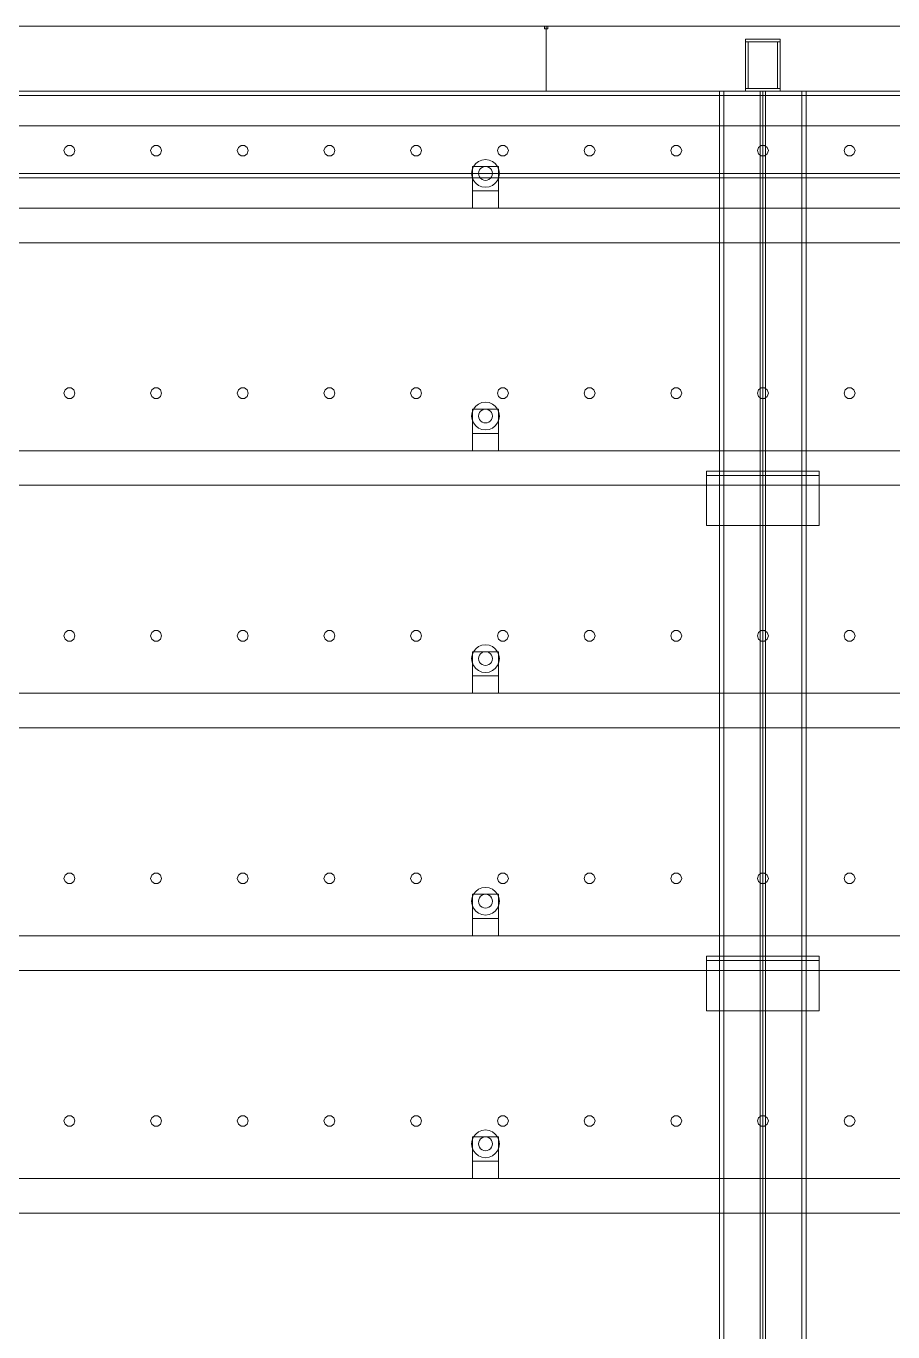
# Model space of a CAD drawing. Header units: millimetres. Extents: x -1970 to 59977, y -50268 to 6837.
# Drawn here: x 49989 to 50989, y 1493 to 3000 of the extents above; entities that cross this region are included whole.
import ezdxf

# ---------------------------------------------------------------- set-up
doc = ezdxf.new("R2010")
doc.units = ezdxf.units.MM
doc.layers.add('lateral_secador', color=7, linetype='Continuous', lineweight=0)

msp = doc.modelspace()

# ---------------------------------------------------------------- linework, layer by layer
at = {"layer": 'lateral_secador'}
for p, q in [((49589.253, 3000), (50589.253, 3000)), ((50587.253, 3000), (50591.253, 3000)), ((50587.253, 3000), (50587.253, 2997)), ((50589.253, 2925), (50589.253, 3000)), ((50589.253, 3000), (51589.253, 3000)), ((50591.253, 2997), (50591.253, 3000)), ((50587.253, 2997), (50591.253, 2997)), ((50819.253, 2985), (50859.253, 2985)), ((50819.253, 2985), (50819.253, 2982)), ((50859.253, 2982), (50859.253, 2985)), ((50819.253, 2982), (50859.253, 2982)), ((50819.253, 2982), (50822.253, 2982)), ((50819.253, 2982), (50819.253, 2928)), ((50822.253, 2928), (50822.253, 2982)), ((50856.253, 2982), (50859.253, 2982)), ((50856.253, 2982), (50856.253, 2928)), ((50859.253, 2928), (50859.253, 2982)), ((38839.253, 2925), (58839.253, 2925)), ((49589.253, 2925), (50589.253, 2925)), ((49839.253, 2925), (50839.253, 2925)), ((50589.253, 2925), (51589.253, 2925)), ((50789.253, 2925), (50889.253, 2925)), ((50789.253, 2925), (50789.253, 20)), ((50789.253, 2925), (50794.253, 2925)), ((50794.253, 20), (50794.253, 2925)), ((50819.253, 2928), (50859.253, 2928)), ((50819.253, 2928), (50819.253, 2925)), ((50819.253, 2928), (50822.253, 2928)), ((50819.253, 2925), (50859.253, 2925)), ((50836.253, 2925), (50842.253, 2925)), ((50836.253, 2925), (50836.253, 60)), ((50839.253, 0), (50839.253, 2925)), ((50839.253, 2925), (51839.253, 2925)), ((50842.253, 60), (50842.253, 2925)), ((50856.253, 2928), (50859.253, 2928)), ((50859.253, 2925), (50859.253, 2928)), ((50884.253, 2925), (50889.253, 2925)), ((50884.253, 2925), (50884.253, 20)), ((50889.253, 20), (50889.253, 2925)), ((38839.253, 2920), (58839.253, 2920)), ((38839.253, 2885), (58839.253, 2885)), ((50034.116, 2860.082), (50032.903, 2856.35)), ((50032.903, 2856.35), (50034.116, 2852.618)), ((50037.291, 2862.389), (50034.116, 2860.082)), ((50034.116, 2852.618), (50037.291, 2850.311)), ((50041.215, 2862.389), (50037.291, 2862.389)), ((50037.291, 2850.311), (50041.215, 2850.311)), ((50044.39, 2860.082), (50041.215, 2862.389)), ((50041.215, 2850.311), (50044.39, 2852.618)), ((50045.603, 2856.35), (50044.39, 2860.082)), ((50044.39, 2852.618), (50045.603, 2856.35)), ((50134.116, 2860.082), (50132.903, 2856.35)), ((50132.903, 2856.35), (50134.116, 2852.618)), ((50137.291, 2862.389), (50134.116, 2860.082)), ((50134.116, 2852.618), (50137.291, 2850.311)), ((50141.215, 2862.389), (50137.291, 2862.389)), ((50137.291, 2850.311), (50141.215, 2850.311)), ((50144.39, 2860.082), (50141.215, 2862.389)), ((50141.215, 2850.311), (50144.39, 2852.618)), ((50145.603, 2856.35), (50144.39, 2860.082)), ((50144.39, 2852.618), (50145.603, 2856.35)), ((50234.116, 2860.082), (50232.903, 2856.35)), ((50232.903, 2856.35), (50234.116, 2852.618)), ((50237.291, 2862.389), (50234.116, 2860.082)), ((50234.116, 2852.618), (50237.291, 2850.311)), ((50241.215, 2862.389), (50237.291, 2862.389)), ((50237.291, 2850.311), (50241.215, 2850.311)), ((50244.39, 2860.082), (50241.215, 2862.389)), ((50241.215, 2850.311), (50244.39, 2852.618)), ((50245.603, 2856.35), (50244.39, 2860.082)), ((50244.39, 2852.618), (50245.603, 2856.35)), ((50334.116, 2860.082), (50332.903, 2856.35)), ((50332.903, 2856.35), (50334.116, 2852.618)), ((50337.291, 2862.389), (50334.116, 2860.082)), ((50334.116, 2852.618), (50337.291, 2850.311)), ((50341.215, 2862.389), (50337.291, 2862.389)), ((50337.291, 2850.311), (50341.215, 2850.311)), ((50344.39, 2860.082), (50341.215, 2862.389)), ((50341.215, 2850.311), (50344.39, 2852.618)), ((50345.603, 2856.35), (50344.39, 2860.082)), ((50344.39, 2852.618), (50345.603, 2856.35)), ((50434.116, 2860.082), (50432.903, 2856.35)), ((50432.903, 2856.35), (50434.116, 2852.618)), ((50437.291, 2862.389), (50434.116, 2860.082)), ((50434.116, 2852.618), (50437.291, 2850.311)), ((50441.215, 2862.389), (50437.291, 2862.389)), ((50437.291, 2850.311), (50441.215, 2850.311)), ((50444.39, 2860.082), (50441.215, 2862.389)), ((50441.215, 2850.311), (50444.39, 2852.618)), ((50445.603, 2856.35), (50444.39, 2860.082)), ((50444.39, 2852.618), (50445.603, 2856.35)), ((50534.116, 2860.082), (50532.903, 2856.35)), ((50532.903, 2856.35), (50534.116, 2852.618)), ((50537.291, 2862.389), (50534.116, 2860.082)), ((50534.116, 2852.618), (50537.291, 2850.311)), ((50541.215, 2862.389), (50537.291, 2862.389)), ((50537.291, 2850.311), (50541.215, 2850.311)), ((50544.39, 2860.082), (50541.215, 2862.389)), ((50541.215, 2850.311), (50544.39, 2852.618)), ((50545.603, 2856.35), (50544.39, 2860.082)), ((50544.39, 2852.618), (50545.603, 2856.35)), ((50634.116, 2860.082), (50632.903, 2856.35)), ((50632.903, 2856.35), (50634.116, 2852.618)), ((50637.291, 2862.389), (50634.116, 2860.082)), ((50634.116, 2852.618), (50637.291, 2850.311)), ((50641.215, 2862.389), (50637.291, 2862.389)), ((50637.291, 2850.311), (50641.215, 2850.311)), ((50644.39, 2860.082), (50641.215, 2862.389)), ((50641.215, 2850.311), (50644.39, 2852.618)), ((50645.603, 2856.35), (50644.39, 2860.082)), ((50644.39, 2852.618), (50645.603, 2856.35)), ((50734.116, 2860.082), (50732.903, 2856.35)), ((50732.903, 2856.35), (50734.116, 2852.618)), ((50737.291, 2862.389), (50734.116, 2860.082)), ((50734.116, 2852.618), (50737.291, 2850.311)), ((50741.215, 2862.389), (50737.291, 2862.389)), ((50737.291, 2850.311), (50741.215, 2850.311)), ((50744.39, 2860.082), (50741.215, 2862.389)), ((50741.215, 2850.311), (50744.39, 2852.618)), ((50745.603, 2856.35), (50744.39, 2860.082)), ((50744.39, 2852.618), (50745.603, 2856.35)), ((50834.116, 2860.082), (50832.903, 2856.35)), ((50832.903, 2856.35), (50834.116, 2852.618)), ((50837.291, 2862.389), (50834.116, 2860.082)), ((50834.116, 2852.618), (50837.291, 2850.311)), ((50841.215, 2862.389), (50837.291, 2862.389)), ((50837.291, 2850.311), (50841.215, 2850.311)), ((50844.39, 2860.082), (50841.215, 2862.389)), ((50841.215, 2850.311), (50844.39, 2852.618)), ((50845.603, 2856.35), (50844.39, 2860.082)), ((50844.39, 2852.618), (50845.603, 2856.35)), ((50934.116, 2860.082), (50932.903, 2856.35)), ((50932.903, 2856.35), (50934.116, 2852.618)), ((50937.291, 2862.389), (50934.116, 2860.082)), ((50934.116, 2852.618), (50937.291, 2850.311)), ((50941.215, 2862.389), (50937.291, 2862.389)), ((50937.291, 2850.311), (50941.215, 2850.311)), ((50944.39, 2860.082), (50941.215, 2862.389)), ((50941.215, 2850.311), (50944.39, 2852.618)), ((50945.603, 2856.35), (50944.39, 2860.082)), ((50944.39, 2852.618), (50945.603, 2856.35)), ((50503.798, 2834.141), (50503.253, 2830)), ((50505.397, 2838), (50503.798, 2834.141)), ((50504.253, 2838), (50534.253, 2838)), ((50504.253, 2838), (50504.253, 2810)), ((50507.939, 2841.314), (50505.397, 2838)), ((50511.253, 2843.856), (50507.939, 2841.314)), ((50515.112, 2845.455), (50511.253, 2843.856)), ((50512.325, 2834), (50511.526, 2832.071)), ((50513.596, 2835.657), (50512.325, 2834)), ((50515.253, 2836.928), (50513.596, 2835.657)), ((50519.253, 2846), (50515.112, 2845.455)), ((50517.182, 2837.727), (50515.253, 2836.928)), ((50519.253, 2838), (50517.182, 2837.727)), ((50523.394, 2845.455), (50519.253, 2846)), ((50521.324, 2837.727), (50519.253, 2838)), ((50523.253, 2836.928), (50521.324, 2837.727)), ((50524.91, 2835.657), (50523.253, 2836.928)), ((50527.253, 2843.856), (50523.394, 2845.455)), ((50526.181, 2834), (50524.91, 2835.657)), ((50526.98, 2832.071), (50526.181, 2834)), ((50530.567, 2841.314), (50527.253, 2843.856)), ((50533.109, 2838), (50530.567, 2841.314)), ((50534.708, 2834.141), (50533.109, 2838)), ((50534.253, 2810), (50534.253, 2838)), ((50535.253, 2830), (50534.708, 2834.141)), ((38839.253, 2830), (58839.253, 2830)), ((38839.253, 2825), (58839.253, 2825)), ((50503.253, 2830), (50503.798, 2825.859)), ((50503.798, 2825.859), (50505.397, 2822)), ((50505.397, 2822), (50507.939, 2818.686)), ((50507.939, 2818.686), (50511.253, 2816.144)), ((50511.526, 2832.071), (50511.253, 2830)), ((50511.253, 2830), (50511.526, 2827.929)), ((50511.526, 2827.929), (50512.325, 2826)), ((50512.325, 2826), (50513.596, 2824.343)), ((50513.596, 2824.343), (50515.253, 2823.072)), ((50515.253, 2823.072), (50517.182, 2822.273)), ((50517.182, 2822.273), (50519.253, 2822)), ((50519.253, 2822), (50521.324, 2822.273)), ((50521.324, 2822.273), (50523.253, 2823.072)), ((50523.253, 2823.072), (50524.91, 2824.343)), ((50524.91, 2824.343), (50526.181, 2826)), ((50526.181, 2826), (50526.98, 2827.929)), ((50527.253, 2830), (50526.98, 2832.071)), ((50526.98, 2827.929), (50527.253, 2830)), ((50527.253, 2816.144), (50530.567, 2818.686)), ((50530.567, 2818.686), (50533.109, 2822)), ((50533.109, 2822), (50534.708, 2825.859)), ((50534.708, 2825.859), (50535.253, 2830)), ((50504.253, 2810), (50534.253, 2810)), ((50504.253, 2810), (50504.253, 2790)), ((50511.253, 2816.144), (50515.112, 2814.545)), ((50515.112, 2814.545), (50519.253, 2814)), ((50519.253, 2814), (50523.394, 2814.545)), ((50523.394, 2814.545), (50527.253, 2816.144)), ((50534.253, 2790), (50534.253, 2810)), ((39189.253, 2790), (58489.253, 2790)), ((50504.253, 2790), (50534.253, 2790)), ((39189.253, 2750), (58489.253, 2750)), ((50034.116, 2580.082), (50032.903, 2576.35)), ((50037.291, 2582.389), (50034.116, 2580.082)), ((50041.215, 2582.389), (50037.291, 2582.389)), ((50044.39, 2580.082), (50041.215, 2582.389)), ((50045.603, 2576.35), (50044.39, 2580.082)), ((50134.116, 2580.082), (50132.903, 2576.35)), ((50137.291, 2582.389), (50134.116, 2580.082)), ((50141.215, 2582.389), (50137.291, 2582.389)), ((50144.39, 2580.082), (50141.215, 2582.389)), ((50145.603, 2576.35), (50144.39, 2580.082)), ((50234.116, 2580.082), (50232.903, 2576.35)), ((50237.291, 2582.389), (50234.116, 2580.082)), ((50241.215, 2582.389), (50237.291, 2582.389)), ((50244.39, 2580.082), (50241.215, 2582.389)), ((50245.603, 2576.35), (50244.39, 2580.082)), ((50334.116, 2580.082), (50332.903, 2576.35)), ((50337.291, 2582.389), (50334.116, 2580.082)), ((50341.215, 2582.389), (50337.291, 2582.389)), ((50344.39, 2580.082), (50341.215, 2582.389)), ((50345.603, 2576.35), (50344.39, 2580.082)), ((50434.116, 2580.082), (50432.903, 2576.35)), ((50437.291, 2582.389), (50434.116, 2580.082)), ((50441.215, 2582.389), (50437.291, 2582.389)), ((50444.39, 2580.082), (50441.215, 2582.389)), ((50445.603, 2576.35), (50444.39, 2580.082)), ((50534.116, 2580.082), (50532.903, 2576.35)), ((50537.291, 2582.389), (50534.116, 2580.082)), ((50541.215, 2582.389), (50537.291, 2582.389)), ((50544.39, 2580.082), (50541.215, 2582.389)), ((50545.603, 2576.35), (50544.39, 2580.082)), ((50634.116, 2580.082), (50632.903, 2576.35)), ((50637.291, 2582.389), (50634.116, 2580.082)), ((50641.215, 2582.389), (50637.291, 2582.389)), ((50644.39, 2580.082), (50641.215, 2582.389)), ((50645.603, 2576.35), (50644.39, 2580.082)), ((50734.116, 2580.082), (50732.903, 2576.35)), ((50737.291, 2582.389), (50734.116, 2580.082)), ((50741.215, 2582.389), (50737.291, 2582.389)), ((50744.39, 2580.082), (50741.215, 2582.389)), ((50745.603, 2576.35), (50744.39, 2580.082)), ((50834.116, 2580.082), (50832.903, 2576.35)), ((50837.291, 2582.389), (50834.116, 2580.082)), ((50841.215, 2582.389), (50837.291, 2582.389)), ((50844.39, 2580.082), (50841.215, 2582.389)), ((50845.603, 2576.35), (50844.39, 2580.082)), ((50934.116, 2580.082), (50932.903, 2576.35)), ((50937.291, 2582.389), (50934.116, 2580.082)), ((50941.215, 2582.389), (50937.291, 2582.389)), ((50944.39, 2580.082), (50941.215, 2582.389)), ((50945.603, 2576.35), (50944.39, 2580.082)), ((50032.903, 2576.35), (50034.116, 2572.618)), ((50034.116, 2572.618), (50037.291, 2570.311)), ((50037.291, 2570.311), (50041.215, 2570.311)), ((50041.215, 2570.311), (50044.39, 2572.618)), ((50044.39, 2572.618), (50045.603, 2576.35)), ((50132.903, 2576.35), (50134.116, 2572.618)), ((50134.116, 2572.618), (50137.291, 2570.311)), ((50137.291, 2570.311), (50141.215, 2570.311)), ((50141.215, 2570.311), (50144.39, 2572.618)), ((50144.39, 2572.618), (50145.603, 2576.35)), ((50232.903, 2576.35), (50234.116, 2572.618)), ((50234.116, 2572.618), (50237.291, 2570.311)), ((50237.291, 2570.311), (50241.215, 2570.311)), ((50241.215, 2570.311), (50244.39, 2572.618)), ((50244.39, 2572.618), (50245.603, 2576.35)), ((50332.903, 2576.35), (50334.116, 2572.618)), ((50334.116, 2572.618), (50337.291, 2570.311)), ((50337.291, 2570.311), (50341.215, 2570.311)), ((50341.215, 2570.311), (50344.39, 2572.618)), ((50344.39, 2572.618), (50345.603, 2576.35)), ((50432.903, 2576.35), (50434.116, 2572.618)), ((50434.116, 2572.618), (50437.291, 2570.311)), ((50437.291, 2570.311), (50441.215, 2570.311)), ((50441.215, 2570.311), (50444.39, 2572.618)), ((50444.39, 2572.618), (50445.603, 2576.35)), ((50511.253, 2563.856), (50507.939, 2561.314)), ((50515.112, 2565.455), (50511.253, 2563.856)), ((50519.253, 2566), (50515.112, 2565.455)), ((50523.394, 2565.455), (50519.253, 2566)), ((50527.253, 2563.856), (50523.394, 2565.455)), ((50530.567, 2561.314), (50527.253, 2563.856)), ((50532.903, 2576.35), (50534.116, 2572.618)), ((50534.116, 2572.618), (50537.291, 2570.311)), ((50537.291, 2570.311), (50541.215, 2570.311)), ((50541.215, 2570.311), (50544.39, 2572.618)), ((50544.39, 2572.618), (50545.603, 2576.35)), ((50632.903, 2576.35), (50634.116, 2572.618)), ((50634.116, 2572.618), (50637.291, 2570.311)), ((50637.291, 2570.311), (50641.215, 2570.311)), ((50641.215, 2570.311), (50644.39, 2572.618)), ((50644.39, 2572.618), (50645.603, 2576.35)), ((50732.903, 2576.35), (50734.116, 2572.618)), ((50734.116, 2572.618), (50737.291, 2570.311)), ((50737.291, 2570.311), (50741.215, 2570.311)), ((50741.215, 2570.311), (50744.39, 2572.618)), ((50744.39, 2572.618), (50745.603, 2576.35)), ((50832.903, 2576.35), (50834.116, 2572.618)), ((50834.116, 2572.618), (50837.291, 2570.311)), ((50837.291, 2570.311), (50841.215, 2570.311)), ((50841.215, 2570.311), (50844.39, 2572.618)), ((50844.39, 2572.618), (50845.603, 2576.35)), ((50932.903, 2576.35), (50934.116, 2572.618)), ((50934.116, 2572.618), (50937.291, 2570.311)), ((50937.291, 2570.311), (50941.215, 2570.311)), ((50941.215, 2570.311), (50944.39, 2572.618)), ((50944.39, 2572.618), (50945.603, 2576.35)), ((50503.798, 2554.141), (50503.253, 2550)), ((50503.253, 2550), (50503.798, 2545.859)), ((50505.397, 2558), (50503.798, 2554.141)), ((50504.253, 2558), (50534.253, 2558)), ((50504.253, 2558), (50504.253, 2530)), ((50507.939, 2561.314), (50505.397, 2558)), ((50511.526, 2552.071), (50511.253, 2550)), ((50511.253, 2550), (50511.526, 2547.929)), ((50512.325, 2554), (50511.526, 2552.071)), ((50511.526, 2547.929), (50512.325, 2546)), ((50513.596, 2555.657), (50512.325, 2554)), ((50515.253, 2556.928), (50513.596, 2555.657)), ((50517.182, 2557.727), (50515.253, 2556.928)), ((50519.253, 2558), (50517.182, 2557.727)), ((50521.324, 2557.727), (50519.253, 2558)), ((50523.253, 2556.928), (50521.324, 2557.727)), ((50524.91, 2555.657), (50523.253, 2556.928)), ((50526.181, 2554), (50524.91, 2555.657)), ((50526.98, 2552.071), (50526.181, 2554)), ((50526.181, 2546), (50526.98, 2547.929)), ((50527.253, 2550), (50526.98, 2552.071)), ((50526.98, 2547.929), (50527.253, 2550)), ((50533.109, 2558), (50530.567, 2561.314)), ((50534.708, 2554.141), (50533.109, 2558)), ((50534.253, 2530), (50534.253, 2558)), ((50535.253, 2550), (50534.708, 2554.141)), ((50534.708, 2545.859), (50535.253, 2550)), ((50503.798, 2545.859), (50505.397, 2542)), ((50505.397, 2542), (50507.939, 2538.686)), ((50507.939, 2538.686), (50511.253, 2536.144)), ((50511.253, 2536.144), (50515.112, 2534.545)), ((50512.325, 2546), (50513.596, 2544.343)), ((50513.596, 2544.343), (50515.253, 2543.072)), ((50515.112, 2534.545), (50519.253, 2534)), ((50515.253, 2543.072), (50517.182, 2542.273)), ((50517.182, 2542.273), (50519.253, 2542)), ((50519.253, 2542), (50521.324, 2542.273)), ((50519.253, 2534), (50523.394, 2534.545)), ((50521.324, 2542.273), (50523.253, 2543.072)), ((50523.253, 2543.072), (50524.91, 2544.343)), ((50523.394, 2534.545), (50527.253, 2536.144)), ((50524.91, 2544.343), (50526.181, 2546)), ((50527.253, 2536.144), (50530.567, 2538.686)), ((50530.567, 2538.686), (50533.109, 2542)), ((50533.109, 2542), (50534.708, 2545.859)), ((50504.253, 2530), (50534.253, 2530)), ((50504.253, 2530), (50504.253, 2510)), ((50534.253, 2510), (50534.253, 2530)), ((39189.253, 2510), (58489.253, 2510)), ((50504.253, 2510), (50534.253, 2510)), ((50774.253, 2486.5), (50904.253, 2486.5)), ((50774.253, 2486.5), (50774.253, 2423.5)), ((50774.253, 2486.5), (50774.253, 2481.5)), ((50774.253, 2481.5), (50904.253, 2481.5)), ((50904.253, 2423.5), (50904.253, 2486.5)), ((50904.253, 2481.5), (50904.253, 2486.5)), ((39189.253, 2470), (58489.253, 2470)), ((50774.253, 2423.5), (50904.253, 2423.5)), ((50034.116, 2300.082), (50032.903, 2296.35)), ((50032.903, 2296.35), (50034.116, 2292.618)), ((50037.291, 2302.389), (50034.116, 2300.082)), ((50034.116, 2292.618), (50037.291, 2290.311)), ((50041.215, 2302.389), (50037.291, 2302.389)), ((50044.39, 2300.082), (50041.215, 2302.389)), ((50041.215, 2290.311), (50044.39, 2292.618)), ((50045.603, 2296.35), (50044.39, 2300.082)), ((50044.39, 2292.618), (50045.603, 2296.35)), ((50134.116, 2300.082), (50132.903, 2296.35)), ((50132.903, 2296.35), (50134.116, 2292.618)), ((50137.291, 2302.389), (50134.116, 2300.082)), ((50134.116, 2292.618), (50137.291, 2290.311)), ((50141.215, 2302.389), (50137.291, 2302.389)), ((50144.39, 2300.082), (50141.215, 2302.389)), ((50141.215, 2290.311), (50144.39, 2292.618)), ((50145.603, 2296.35), (50144.39, 2300.082)), ((50144.39, 2292.618), (50145.603, 2296.35)), ((50234.116, 2300.082), (50232.903, 2296.35)), ((50232.903, 2296.35), (50234.116, 2292.618)), ((50237.291, 2302.389), (50234.116, 2300.082)), ((50234.116, 2292.618), (50237.291, 2290.311)), ((50241.215, 2302.389), (50237.291, 2302.389)), ((50244.39, 2300.082), (50241.215, 2302.389)), ((50241.215, 2290.311), (50244.39, 2292.618)), ((50245.603, 2296.35), (50244.39, 2300.082)), ((50244.39, 2292.618), (50245.603, 2296.35)), ((50334.116, 2300.082), (50332.903, 2296.35)), ((50332.903, 2296.35), (50334.116, 2292.618)), ((50337.291, 2302.389), (50334.116, 2300.082)), ((50334.116, 2292.618), (50337.291, 2290.311)), ((50341.215, 2302.389), (50337.291, 2302.389)), ((50344.39, 2300.082), (50341.215, 2302.389)), ((50341.215, 2290.311), (50344.39, 2292.618)), ((50345.603, 2296.35), (50344.39, 2300.082)), ((50344.39, 2292.618), (50345.603, 2296.35)), ((50434.116, 2300.082), (50432.903, 2296.35)), ((50432.903, 2296.35), (50434.116, 2292.618)), ((50437.291, 2302.389), (50434.116, 2300.082)), ((50434.116, 2292.618), (50437.291, 2290.311)), ((50441.215, 2302.389), (50437.291, 2302.389)), ((50444.39, 2300.082), (50441.215, 2302.389)), ((50441.215, 2290.311), (50444.39, 2292.618)), ((50445.603, 2296.35), (50444.39, 2300.082)), ((50444.39, 2292.618), (50445.603, 2296.35)), ((50534.116, 2300.082), (50532.903, 2296.35)), ((50532.903, 2296.35), (50534.116, 2292.618)), ((50537.291, 2302.389), (50534.116, 2300.082)), ((50534.116, 2292.618), (50537.291, 2290.311)), ((50541.215, 2302.389), (50537.291, 2302.389)), ((50544.39, 2300.082), (50541.215, 2302.389)), ((50541.215, 2290.311), (50544.39, 2292.618)), ((50545.603, 2296.35), (50544.39, 2300.082)), ((50544.39, 2292.618), (50545.603, 2296.35)), ((50634.116, 2300.082), (50632.903, 2296.35)), ((50632.903, 2296.35), (50634.116, 2292.618)), ((50637.291, 2302.389), (50634.116, 2300.082)), ((50634.116, 2292.618), (50637.291, 2290.311)), ((50641.215, 2302.389), (50637.291, 2302.389)), ((50644.39, 2300.082), (50641.215, 2302.389)), ((50641.215, 2290.311), (50644.39, 2292.618)), ((50645.603, 2296.35), (50644.39, 2300.082)), ((50644.39, 2292.618), (50645.603, 2296.35)), ((50734.116, 2300.082), (50732.903, 2296.35)), ((50732.903, 2296.35), (50734.116, 2292.618)), ((50737.291, 2302.389), (50734.116, 2300.082)), ((50734.116, 2292.618), (50737.291, 2290.311)), ((50741.215, 2302.389), (50737.291, 2302.389)), ((50744.39, 2300.082), (50741.215, 2302.389)), ((50741.215, 2290.311), (50744.39, 2292.618)), ((50745.603, 2296.35), (50744.39, 2300.082)), ((50744.39, 2292.618), (50745.603, 2296.35)), ((50834.116, 2300.082), (50832.903, 2296.35)), ((50832.903, 2296.35), (50834.116, 2292.618)), ((50837.291, 2302.389), (50834.116, 2300.082)), ((50834.116, 2292.618), (50837.291, 2290.311)), ((50841.215, 2302.389), (50837.291, 2302.389)), ((50844.39, 2300.082), (50841.215, 2302.389)), ((50841.215, 2290.311), (50844.39, 2292.618)), ((50845.603, 2296.35), (50844.39, 2300.082)), ((50844.39, 2292.618), (50845.603, 2296.35)), ((50934.116, 2300.082), (50932.903, 2296.35)), ((50932.903, 2296.35), (50934.116, 2292.618)), ((50937.291, 2302.389), (50934.116, 2300.082)), ((50934.116, 2292.618), (50937.291, 2290.311)), ((50941.215, 2302.389), (50937.291, 2302.389)), ((50944.39, 2300.082), (50941.215, 2302.389)), ((50941.215, 2290.311), (50944.39, 2292.618)), ((50945.603, 2296.35), (50944.39, 2300.082)), ((50944.39, 2292.618), (50945.603, 2296.35)), ((50037.291, 2290.311), (50041.215, 2290.311)), ((50137.291, 2290.311), (50141.215, 2290.311)), ((50237.291, 2290.311), (50241.215, 2290.311)), ((50337.291, 2290.311), (50341.215, 2290.311)), ((50437.291, 2290.311), (50441.215, 2290.311)), ((50505.397, 2278), (50503.798, 2274.141)), ((50504.253, 2278), (50534.253, 2278)), ((50504.253, 2278), (50504.253, 2250)), ((50507.939, 2281.314), (50505.397, 2278)), ((50511.253, 2283.856), (50507.939, 2281.314)), ((50515.112, 2285.455), (50511.253, 2283.856)), ((50513.596, 2275.657), (50512.325, 2274)), ((50515.253, 2276.928), (50513.596, 2275.657)), ((50519.253, 2286), (50515.112, 2285.455)), ((50517.182, 2277.727), (50515.253, 2276.928)), ((50519.253, 2278), (50517.182, 2277.727)), ((50523.394, 2285.455), (50519.253, 2286)), ((50521.324, 2277.727), (50519.253, 2278)), ((50523.253, 2276.928), (50521.324, 2277.727)), ((50524.91, 2275.657), (50523.253, 2276.928)), ((50527.253, 2283.856), (50523.394, 2285.455)), ((50526.181, 2274), (50524.91, 2275.657)), ((50530.567, 2281.314), (50527.253, 2283.856)), ((50533.109, 2278), (50530.567, 2281.314)), ((50534.708, 2274.141), (50533.109, 2278)), ((50534.253, 2250), (50534.253, 2278)), ((50537.291, 2290.311), (50541.215, 2290.311)), ((50637.291, 2290.311), (50641.215, 2290.311)), ((50737.291, 2290.311), (50741.215, 2290.311)), ((50837.291, 2290.311), (50841.215, 2290.311)), ((50937.291, 2290.311), (50941.215, 2290.311)), ((50503.798, 2274.141), (50503.253, 2270)), ((50503.253, 2270), (50503.798, 2265.859)), ((50503.798, 2265.859), (50505.397, 2262)), ((50505.397, 2262), (50507.939, 2258.686)), ((50511.526, 2272.071), (50511.253, 2270)), ((50511.253, 2270), (50511.526, 2267.929)), ((50512.325, 2274), (50511.526, 2272.071)), ((50511.526, 2267.929), (50512.325, 2266)), ((50512.325, 2266), (50513.596, 2264.343)), ((50513.596, 2264.343), (50515.253, 2263.072)), ((50515.253, 2263.072), (50517.182, 2262.273)), ((50517.182, 2262.273), (50519.253, 2262)), ((50519.253, 2262), (50521.324, 2262.273)), ((50521.324, 2262.273), (50523.253, 2263.072)), ((50523.253, 2263.072), (50524.91, 2264.343)), ((50524.91, 2264.343), (50526.181, 2266)), ((50526.98, 2272.071), (50526.181, 2274)), ((50526.181, 2266), (50526.98, 2267.929)), ((50527.253, 2270), (50526.98, 2272.071)), ((50526.98, 2267.929), (50527.253, 2270)), ((50530.567, 2258.686), (50533.109, 2262)), ((50533.109, 2262), (50534.708, 2265.859)), ((50535.253, 2270), (50534.708, 2274.141)), ((50534.708, 2265.859), (50535.253, 2270)), ((50504.253, 2250), (50534.253, 2250)), ((50504.253, 2250), (50504.253, 2230)), ((50507.939, 2258.686), (50511.253, 2256.144)), ((50511.253, 2256.144), (50515.112, 2254.545)), ((50515.112, 2254.545), (50519.253, 2254)), ((50519.253, 2254), (50523.394, 2254.545)), ((50523.394, 2254.545), (50527.253, 2256.144)), ((50527.253, 2256.144), (50530.567, 2258.686)), ((50534.253, 2230), (50534.253, 2250)), ((39189.253, 2230), (58489.253, 2230)), ((50504.253, 2230), (50534.253, 2230)), ((39189.253, 2190), (58489.253, 2190)), ((50034.116, 2020.082), (50032.903, 2016.35)), ((50037.291, 2022.389), (50034.116, 2020.082)), ((50041.215, 2022.389), (50037.291, 2022.389)), ((50044.39, 2020.082), (50041.215, 2022.389)), ((50045.603, 2016.35), (50044.39, 2020.082)), ((50134.116, 2020.082), (50132.903, 2016.35)), ((50137.291, 2022.389), (50134.116, 2020.082)), ((50141.215, 2022.389), (50137.291, 2022.389)), ((50144.39, 2020.082), (50141.215, 2022.389)), ((50145.603, 2016.35), (50144.39, 2020.082)), ((50234.116, 2020.082), (50232.903, 2016.35)), ((50237.291, 2022.389), (50234.116, 2020.082)), ((50241.215, 2022.389), (50237.291, 2022.389)), ((50244.39, 2020.082), (50241.215, 2022.389)), ((50245.603, 2016.35), (50244.39, 2020.082)), ((50334.116, 2020.082), (50332.903, 2016.35)), ((50337.291, 2022.389), (50334.116, 2020.082)), ((50341.215, 2022.389), (50337.291, 2022.389)), ((50344.39, 2020.082), (50341.215, 2022.389)), ((50345.603, 2016.35), (50344.39, 2020.082)), ((50434.116, 2020.082), (50432.903, 2016.35)), ((50437.291, 2022.389), (50434.116, 2020.082)), ((50441.215, 2022.389), (50437.291, 2022.389)), ((50444.39, 2020.082), (50441.215, 2022.389)), ((50445.603, 2016.35), (50444.39, 2020.082)), ((50534.116, 2020.082), (50532.903, 2016.35)), ((50537.291, 2022.389), (50534.116, 2020.082)), ((50541.215, 2022.389), (50537.291, 2022.389)), ((50544.39, 2020.082), (50541.215, 2022.389)), ((50545.603, 2016.35), (50544.39, 2020.082)), ((50634.116, 2020.082), (50632.903, 2016.35)), ((50637.291, 2022.389), (50634.116, 2020.082)), ((50641.215, 2022.389), (50637.291, 2022.389)), ((50644.39, 2020.082), (50641.215, 2022.389)), ((50645.603, 2016.35), (50644.39, 2020.082)), ((50734.116, 2020.082), (50732.903, 2016.35)), ((50737.291, 2022.389), (50734.116, 2020.082)), ((50741.215, 2022.389), (50737.291, 2022.389)), ((50744.39, 2020.082), (50741.215, 2022.389)), ((50745.603, 2016.35), (50744.39, 2020.082)), ((50834.116, 2020.082), (50832.903, 2016.35)), ((50837.291, 2022.389), (50834.116, 2020.082)), ((50841.215, 2022.389), (50837.291, 2022.389)), ((50844.39, 2020.082), (50841.215, 2022.389)), ((50845.603, 2016.35), (50844.39, 2020.082)), ((50934.116, 2020.082), (50932.903, 2016.35)), ((50937.291, 2022.389), (50934.116, 2020.082)), ((50941.215, 2022.389), (50937.291, 2022.389)), ((50944.39, 2020.082), (50941.215, 2022.389)), ((50945.603, 2016.35), (50944.39, 2020.082)), ((50032.903, 2016.35), (50034.116, 2012.618)), ((50034.116, 2012.618), (50037.291, 2010.311)), ((50037.291, 2010.311), (50041.215, 2010.311)), ((50041.215, 2010.311), (50044.39, 2012.618)), ((50044.39, 2012.618), (50045.603, 2016.35)), ((50132.903, 2016.35), (50134.116, 2012.618)), ((50134.116, 2012.618), (50137.291, 2010.311)), ((50137.291, 2010.311), (50141.215, 2010.311)), ((50141.215, 2010.311), (50144.39, 2012.618)), ((50144.39, 2012.618), (50145.603, 2016.35)), ((50232.903, 2016.35), (50234.116, 2012.618)), ((50234.116, 2012.618), (50237.291, 2010.311)), ((50237.291, 2010.311), (50241.215, 2010.311)), ((50241.215, 2010.311), (50244.39, 2012.618)), ((50244.39, 2012.618), (50245.603, 2016.35)), ((50332.903, 2016.35), (50334.116, 2012.618)), ((50334.116, 2012.618), (50337.291, 2010.311)), ((50337.291, 2010.311), (50341.215, 2010.311)), ((50341.215, 2010.311), (50344.39, 2012.618)), ((50344.39, 2012.618), (50345.603, 2016.35)), ((50432.903, 2016.35), (50434.116, 2012.618)), ((50434.116, 2012.618), (50437.291, 2010.311)), ((50437.291, 2010.311), (50441.215, 2010.311)), ((50441.215, 2010.311), (50444.39, 2012.618)), ((50444.39, 2012.618), (50445.603, 2016.35)), ((50515.112, 2005.455), (50511.253, 2003.856)), ((50519.253, 2006), (50515.112, 2005.455)), ((50523.394, 2005.455), (50519.253, 2006)), ((50527.253, 2003.856), (50523.394, 2005.455)), ((50532.903, 2016.35), (50534.116, 2012.618)), ((50534.116, 2012.618), (50537.291, 2010.311)), ((50537.291, 2010.311), (50541.215, 2010.311)), ((50541.215, 2010.311), (50544.39, 2012.618)), ((50544.39, 2012.618), (50545.603, 2016.35)), ((50632.903, 2016.35), (50634.116, 2012.618)), ((50634.116, 2012.618), (50637.291, 2010.311)), ((50637.291, 2010.311), (50641.215, 2010.311)), ((50641.215, 2010.311), (50644.39, 2012.618)), ((50644.39, 2012.618), (50645.603, 2016.35)), ((50732.903, 2016.35), (50734.116, 2012.618)), ((50734.116, 2012.618), (50737.291, 2010.311)), ((50737.291, 2010.311), (50741.215, 2010.311)), ((50741.215, 2010.311), (50744.39, 2012.618)), ((50744.39, 2012.618), (50745.603, 2016.35)), ((50832.903, 2016.35), (50834.116, 2012.618)), ((50834.116, 2012.618), (50837.291, 2010.311)), ((50837.291, 2010.311), (50841.215, 2010.311)), ((50841.215, 2010.311), (50844.39, 2012.618)), ((50844.39, 2012.618), (50845.603, 2016.35)), ((50932.903, 2016.35), (50934.116, 2012.618)), ((50934.116, 2012.618), (50937.291, 2010.311)), ((50937.291, 2010.311), (50941.215, 2010.311)), ((50941.215, 2010.311), (50944.39, 2012.618)), ((50944.39, 2012.618), (50945.603, 2016.35)), ((50503.798, 1994.141), (50503.253, 1990)), ((50503.253, 1990), (50503.798, 1985.859)), ((50505.397, 1998), (50503.798, 1994.141)), ((50504.253, 1998), (50534.253, 1998)), ((50504.253, 1998), (50504.253, 1970)), ((50507.939, 2001.314), (50505.397, 1998)), ((50511.253, 2003.856), (50507.939, 2001.314)), ((50511.526, 1992.071), (50511.253, 1990)), ((50511.253, 1990), (50511.526, 1987.929)), ((50512.325, 1994), (50511.526, 1992.071)), ((50513.596, 1995.657), (50512.325, 1994)), ((50515.253, 1996.928), (50513.596, 1995.657)), ((50517.182, 1997.727), (50515.253, 1996.928)), ((50519.253, 1998), (50517.182, 1997.727)), ((50521.324, 1997.727), (50519.253, 1998)), ((50523.253, 1996.928), (50521.324, 1997.727)), ((50524.91, 1995.657), (50523.253, 1996.928)), ((50526.181, 1994), (50524.91, 1995.657)), ((50526.98, 1992.071), (50526.181, 1994)), ((50527.253, 1990), (50526.98, 1992.071)), ((50526.98, 1987.929), (50527.253, 1990)), ((50530.567, 2001.314), (50527.253, 2003.856)), ((50533.109, 1998), (50530.567, 2001.314)), ((50534.708, 1994.141), (50533.109, 1998)), ((50534.253, 1970), (50534.253, 1998)), ((50535.253, 1990), (50534.708, 1994.141)), ((50534.708, 1985.859), (50535.253, 1990)), ((50503.798, 1985.859), (50505.397, 1982)), ((50505.397, 1982), (50507.939, 1978.686)), ((50507.939, 1978.686), (50511.253, 1976.144)), ((50511.253, 1976.144), (50515.112, 1974.545)), ((50511.526, 1987.929), (50512.325, 1986)), ((50512.325, 1986), (50513.596, 1984.343)), ((50513.596, 1984.343), (50515.253, 1983.072)), ((50515.112, 1974.545), (50519.253, 1974)), ((50515.253, 1983.072), (50517.182, 1982.273)), ((50517.182, 1982.273), (50519.253, 1982)), ((50519.253, 1982), (50521.324, 1982.273)), ((50519.253, 1974), (50523.394, 1974.545)), ((50521.324, 1982.273), (50523.253, 1983.072)), ((50523.253, 1983.072), (50524.91, 1984.343)), ((50523.394, 1974.545), (50527.253, 1976.144)), ((50524.91, 1984.343), (50526.181, 1986)), ((50526.181, 1986), (50526.98, 1987.929)), ((50527.253, 1976.144), (50530.567, 1978.686)), ((50530.567, 1978.686), (50533.109, 1982)), ((50533.109, 1982), (50534.708, 1985.859)), ((50504.253, 1970), (50534.253, 1970)), ((50504.253, 1970), (50504.253, 1950)), ((50534.253, 1950), (50534.253, 1970)), ((39189.253, 1950), (58489.253, 1950)), ((50504.253, 1950), (50534.253, 1950)), ((50774.253, 1926.5), (50904.253, 1926.5)), ((50774.253, 1926.5), (50774.253, 1863.5)), ((50774.253, 1926.5), (50774.253, 1921.5)), ((50774.253, 1921.5), (50904.253, 1921.5)), ((50904.253, 1863.5), (50904.253, 1926.5)), ((50904.253, 1921.5), (50904.253, 1926.5)), ((39189.253, 1910), (58489.253, 1910)), ((50774.253, 1863.5), (50904.253, 1863.5)), ((50034.116, 1740.082), (50032.903, 1736.35)), ((50032.903, 1736.35), (50034.116, 1732.618)), ((50037.291, 1742.389), (50034.116, 1740.082)), ((50041.215, 1742.389), (50037.291, 1742.389)), ((50044.39, 1740.082), (50041.215, 1742.389)), ((50045.603, 1736.35), (50044.39, 1740.082)), ((50044.39, 1732.618), (50045.603, 1736.35)), ((50134.116, 1740.082), (50132.903, 1736.35)), ((50132.903, 1736.35), (50134.116, 1732.618)), ((50137.291, 1742.389), (50134.116, 1740.082)), ((50141.215, 1742.389), (50137.291, 1742.389)), ((50144.39, 1740.082), (50141.215, 1742.389)), ((50145.603, 1736.35), (50144.39, 1740.082)), ((50144.39, 1732.618), (50145.603, 1736.35)), ((50234.116, 1740.082), (50232.903, 1736.35)), ((50232.903, 1736.35), (50234.116, 1732.618)), ((50237.291, 1742.389), (50234.116, 1740.082)), ((50241.215, 1742.389), (50237.291, 1742.389)), ((50244.39, 1740.082), (50241.215, 1742.389)), ((50245.603, 1736.35), (50244.39, 1740.082)), ((50244.39, 1732.618), (50245.603, 1736.35)), ((50334.116, 1740.082), (50332.903, 1736.35)), ((50332.903, 1736.35), (50334.116, 1732.618)), ((50337.291, 1742.389), (50334.116, 1740.082)), ((50341.215, 1742.389), (50337.291, 1742.389)), ((50344.39, 1740.082), (50341.215, 1742.389)), ((50345.603, 1736.35), (50344.39, 1740.082)), ((50344.39, 1732.618), (50345.603, 1736.35)), ((50434.116, 1740.082), (50432.903, 1736.35)), ((50432.903, 1736.35), (50434.116, 1732.618)), ((50437.291, 1742.389), (50434.116, 1740.082)), ((50441.215, 1742.389), (50437.291, 1742.389)), ((50444.39, 1740.082), (50441.215, 1742.389)), ((50445.603, 1736.35), (50444.39, 1740.082)), ((50444.39, 1732.618), (50445.603, 1736.35)), ((50534.116, 1740.082), (50532.903, 1736.35)), ((50532.903, 1736.35), (50534.116, 1732.618)), ((50537.291, 1742.389), (50534.116, 1740.082)), ((50541.215, 1742.389), (50537.291, 1742.389)), ((50544.39, 1740.082), (50541.215, 1742.389)), ((50545.603, 1736.35), (50544.39, 1740.082)), ((50544.39, 1732.618), (50545.603, 1736.35)), ((50634.116, 1740.082), (50632.903, 1736.35)), ((50632.903, 1736.35), (50634.116, 1732.618)), ((50637.291, 1742.389), (50634.116, 1740.082)), ((50641.215, 1742.389), (50637.291, 1742.389)), ((50644.39, 1740.082), (50641.215, 1742.389)), ((50645.603, 1736.35), (50644.39, 1740.082)), ((50644.39, 1732.618), (50645.603, 1736.35)), ((50734.116, 1740.082), (50732.903, 1736.35)), ((50732.903, 1736.35), (50734.116, 1732.618)), ((50737.291, 1742.389), (50734.116, 1740.082)), ((50741.215, 1742.389), (50737.291, 1742.389)), ((50744.39, 1740.082), (50741.215, 1742.389)), ((50745.603, 1736.35), (50744.39, 1740.082)), ((50744.39, 1732.618), (50745.603, 1736.35)), ((50834.116, 1740.082), (50832.903, 1736.35)), ((50832.903, 1736.35), (50834.116, 1732.618)), ((50837.291, 1742.389), (50834.116, 1740.082)), ((50841.215, 1742.389), (50837.291, 1742.389)), ((50844.39, 1740.082), (50841.215, 1742.389)), ((50845.603, 1736.35), (50844.39, 1740.082)), ((50844.39, 1732.618), (50845.603, 1736.35)), ((50934.116, 1740.082), (50932.903, 1736.35)), ((50932.903, 1736.35), (50934.116, 1732.618)), ((50937.291, 1742.389), (50934.116, 1740.082)), ((50941.215, 1742.389), (50937.291, 1742.389)), ((50944.39, 1740.082), (50941.215, 1742.389)), ((50945.603, 1736.35), (50944.39, 1740.082)), ((50944.39, 1732.618), (50945.603, 1736.35)), ((50034.116, 1732.618), (50037.291, 1730.311)), ((50037.291, 1730.311), (50041.215, 1730.311)), ((50041.215, 1730.311), (50044.39, 1732.618)), ((50134.116, 1732.618), (50137.291, 1730.311)), ((50137.291, 1730.311), (50141.215, 1730.311)), ((50141.215, 1730.311), (50144.39, 1732.618)), ((50234.116, 1732.618), (50237.291, 1730.311)), ((50237.291, 1730.311), (50241.215, 1730.311)), ((50241.215, 1730.311), (50244.39, 1732.618)), ((50334.116, 1732.618), (50337.291, 1730.311)), ((50337.291, 1730.311), (50341.215, 1730.311)), ((50341.215, 1730.311), (50344.39, 1732.618)), ((50434.116, 1732.618), (50437.291, 1730.311)), ((50437.291, 1730.311), (50441.215, 1730.311)), ((50441.215, 1730.311), (50444.39, 1732.618)), ((50507.939, 1721.314), (50505.397, 1718)), ((50511.253, 1723.856), (50507.939, 1721.314)), ((50515.112, 1725.455), (50511.253, 1723.856)), ((50519.253, 1726), (50515.112, 1725.455)), ((50523.394, 1725.455), (50519.253, 1726)), ((50527.253, 1723.856), (50523.394, 1725.455)), ((50530.567, 1721.314), (50527.253, 1723.856)), ((50533.109, 1718), (50530.567, 1721.314)), ((50534.116, 1732.618), (50537.291, 1730.311)), ((50537.291, 1730.311), (50541.215, 1730.311)), ((50541.215, 1730.311), (50544.39, 1732.618)), ((50634.116, 1732.618), (50637.291, 1730.311)), ((50637.291, 1730.311), (50641.215, 1730.311)), ((50641.215, 1730.311), (50644.39, 1732.618)), ((50734.116, 1732.618), (50737.291, 1730.311)), ((50737.291, 1730.311), (50741.215, 1730.311)), ((50741.215, 1730.311), (50744.39, 1732.618)), ((50834.116, 1732.618), (50837.291, 1730.311)), ((50837.291, 1730.311), (50841.215, 1730.311)), ((50841.215, 1730.311), (50844.39, 1732.618)), ((50934.116, 1732.618), (50937.291, 1730.311)), ((50937.291, 1730.311), (50941.215, 1730.311)), ((50941.215, 1730.311), (50944.39, 1732.618)), ((50503.798, 1714.141), (50503.253, 1710)), ((50503.253, 1710), (50503.798, 1705.859)), ((50505.397, 1718), (50503.798, 1714.141)), ((50503.798, 1705.859), (50505.397, 1702)), ((50504.253, 1718), (50534.253, 1718)), ((50504.253, 1718), (50504.253, 1690)), ((50511.526, 1712.071), (50511.253, 1710)), ((50511.253, 1710), (50511.526, 1707.929)), ((50512.325, 1714), (50511.526, 1712.071)), ((50511.526, 1707.929), (50512.325, 1706)), ((50513.596, 1715.657), (50512.325, 1714)), ((50512.325, 1706), (50513.596, 1704.343)), ((50515.253, 1716.928), (50513.596, 1715.657)), ((50513.596, 1704.343), (50515.253, 1703.072)), ((50517.182, 1717.727), (50515.253, 1716.928)), ((50515.253, 1703.072), (50517.182, 1702.273)), ((50519.253, 1718), (50517.182, 1717.727)), ((50521.324, 1717.727), (50519.253, 1718)), ((50523.253, 1716.928), (50521.324, 1717.727)), ((50521.324, 1702.273), (50523.253, 1703.072)), ((50524.91, 1715.657), (50523.253, 1716.928)), ((50523.253, 1703.072), (50524.91, 1704.343)), ((50526.181, 1714), (50524.91, 1715.657)), ((50524.91, 1704.343), (50526.181, 1706)), ((50526.98, 1712.071), (50526.181, 1714)), ((50526.181, 1706), (50526.98, 1707.929)), ((50527.253, 1710), (50526.98, 1712.071)), ((50526.98, 1707.929), (50527.253, 1710)), ((50534.708, 1714.141), (50533.109, 1718)), ((50533.109, 1702), (50534.708, 1705.859)), ((50534.253, 1690), (50534.253, 1718)), ((50535.253, 1710), (50534.708, 1714.141)), ((50534.708, 1705.859), (50535.253, 1710)), ((50504.253, 1690), (50534.253, 1690)), ((50504.253, 1690), (50504.253, 1670)), ((50505.397, 1702), (50507.939, 1698.686)), ((50507.939, 1698.686), (50511.253, 1696.144)), ((50511.253, 1696.144), (50515.112, 1694.545)), ((50515.112, 1694.545), (50519.253, 1694)), ((50517.182, 1702.273), (50519.253, 1702)), ((50519.253, 1702), (50521.324, 1702.273)), ((50519.253, 1694), (50523.394, 1694.545)), ((50523.394, 1694.545), (50527.253, 1696.144)), ((50527.253, 1696.144), (50530.567, 1698.686)), ((50530.567, 1698.686), (50533.109, 1702)), ((50534.253, 1670), (50534.253, 1690)), ((39189.253, 1670), (58489.253, 1670)), ((50504.253, 1670), (50534.253, 1670)), ((39189.253, 1630), (58489.253, 1630))]:
    msp.add_line(p, q, dxfattribs=at)

doc.saveas('drawing.dxf')
